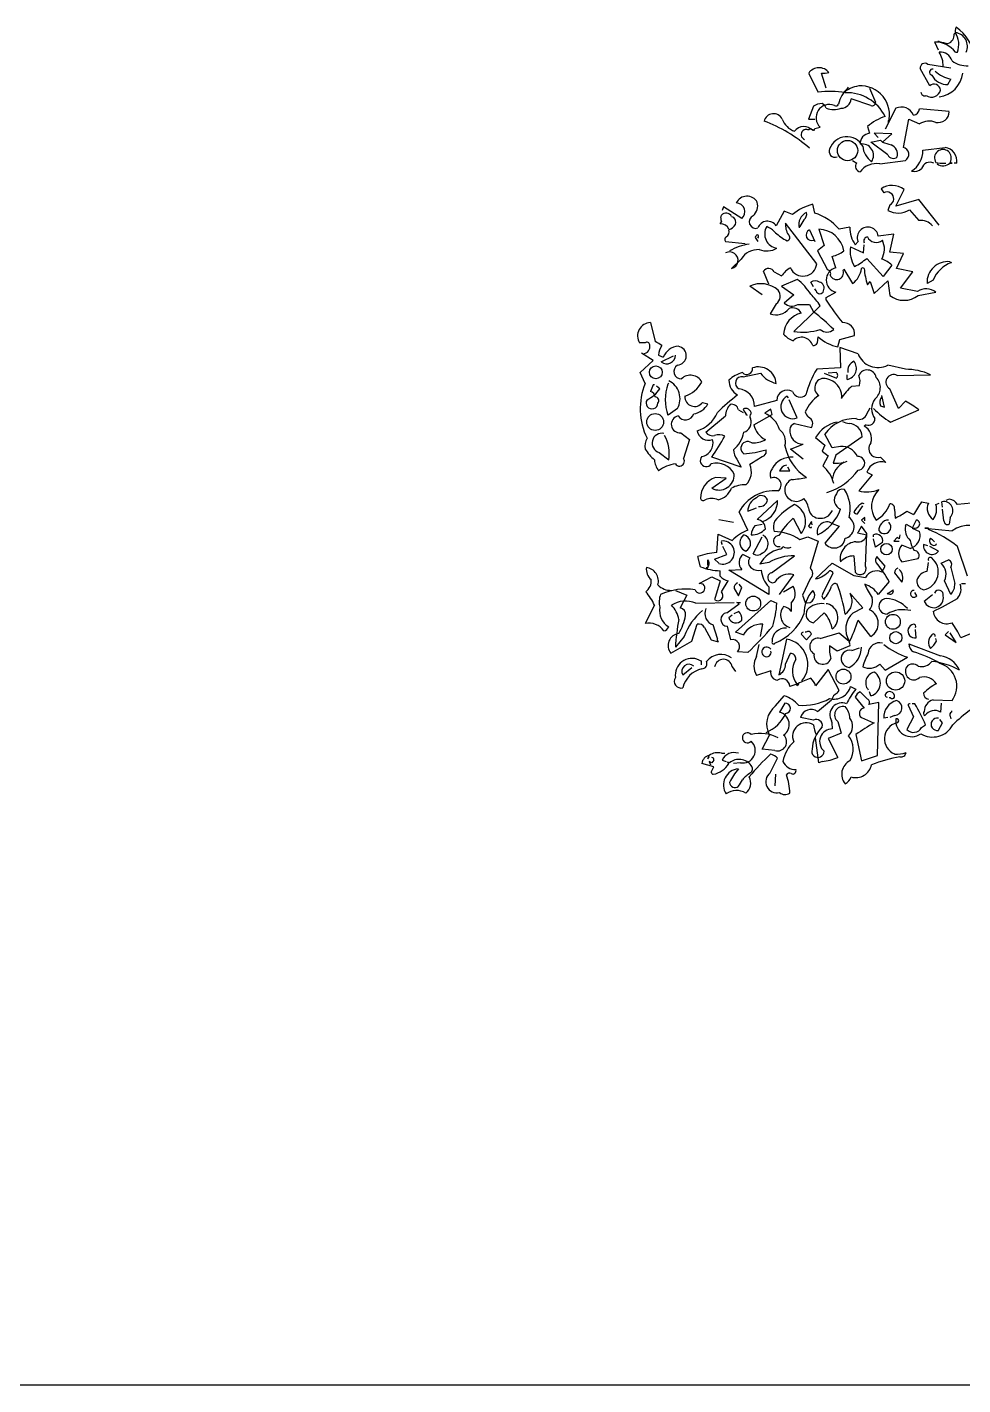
# Model space of a CAD drawing. Header units: millimetres. Extents: x 87938 to 265635, y 330093 to 434310.
# Drawn here: x 154662 to 161277, y 414087 to 423687 of the extents above; entities that cross this region are included whole.
import ezdxf

# ---------------------------------------------------------------- set-up
doc = ezdxf.new("R2010")
doc.units = ezdxf.units.MM
doc.layers.add('www.cad-blocks.net', color=7, linetype='Continuous')

# ---------------------------------------------------------------- blocks, each defined once
blk = doc.blocks.new('A$C64802182')
for p, q in [((2246, 9552.2), (2236.5, 9552.2)), ((2102.6, 9490), (2097.8, 9494.8)), ((2126.5, 9437.5), (2102.6, 9490)), ((2131.3, 9499.6), (2121.7, 9499.6)), ((2246, 9423.1), (2260.4, 9423.1)), ((2050, 9337.1), (2212.6, 9313.1)), ((1208.6, 9274.9), (1275.5, 9141)), ((1332.9, 9169.7), (1299.4, 9274.9)), ((2064.4, 9184.1), (1997.4, 9308.4)), ((2193.4, 9193.6), (2212.6, 9231.9)), ((1466.7, 9150.6), (1452.4, 9131.5)), ((1466.7, 9150.6), (1466.7, 9136.3)), ((1466.7, 9136.3), (1466.7, 9150.6)), ((1485.9, 9169.7), (1490.6, 9174.5)), ((1638.9, 9169.7), (1681.9, 9069.3)), ((1242, 9040.6), (1208.6, 8949.8)), ((1648.4, 9045.4), (1509.8, 9093.2)), ((1825.3, 9026.3), (1748.8, 8878.1)), ((1208.6, 8949.8), (1251.6, 8949.8)), ((1772.7, 8925.9), (1772.7, 8940.2)), ((1877.9, 8749), (1916.1, 8949.8)), ((1916.1, 8949.8), (1992.6, 8916.3)), ((2203, 9002.4), (1992.6, 9021.5)), ((1218.1, 8882.9), (1208.6, 8873.3)), ((1208.6, 8873.3), (1218.1, 8882.9)), ((1237.3, 8868.5), (1242, 8873.3)), ((1246.8, 8868.5), (1251.6, 8882.9)), ((1251.6, 8882.9), (1289.8, 8892.4)), ((1624.5, 8897.2), (1638.9, 8849.4)), ((1796.6, 8844.6), (1672.3, 8849.4)), ((1672.3, 8849.4), (1701, 8820.7)), ((1729.7, 8787.3), (1796.6, 8844.6)), ((1648.4, 8787.3), (1715.3, 8801.6)), ((1767.9, 8696.4), (1648.4, 8787.3)), ((1715.3, 8801.6), (1729.7, 8787.3)), ((2016.5, 8729.9), (2174.3, 8749)), ((1519.3, 8658.2), (1548, 8639)), ((1710.6, 8634.3), (1892.2, 8658.2)), ((2222.1, 8639), (2207.8, 8643.8)), ((2169.5, 8639), (2179.1, 8639)), ((2207.8, 8639), (2222.1, 8639)), ((2255.6, 8639), (2236.5, 8639)), ((1720.1, 8457.4), (1739.3, 8428.7)), ((1825.3, 8333.1), (1882.7, 8452.6)), ((1987.9, 8380.9), (1825.3, 8333.1)), ((2131.3, 8199.2), (1987.9, 8380.9)), ((587.1, 8251.8), (591.8, 8270.9)), ((606.2, 8328.3), (596.6, 8304.4)), ((735.3, 8247), (606.2, 8328.3)), ((663.6, 8261.4), (677.9, 8256.6)), ((1036.5, 8299.6), (979.1, 8194.4)), ((1093.8, 8275.7), (1036.5, 8299.6)), ((1251.6, 8285.3), (1237.3, 8347.4)), ((1782.3, 8342.6), (1767.9, 8304.4)), ((1920.9, 8309.2), (1987.9, 8232.7)), ((582.3, 8208.8), (591.8, 8223.1)), ((1265.9, 7926.7), (1046, 8213.5)), ((1146.4, 8189.6), (1141.6, 8180.1)), ((1175.1, 8237.5), (1146.4, 8189.6)), ((1213.4, 8165.7), (1251.6, 8084.5)), ((1280.3, 8170.5), (1318.5, 8055.8)), ((1500.2, 8184.9), (1423.7, 8170.5)), ((620.5, 8084.5), (759.2, 8070.1)), ((830.9, 8113.1), (850, 8084.5)), ((1557.6, 8084.5), (1538.5, 8060.6)), ((1811, 8137.1), (1701, 8122.7)), ((1782.3, 8008), (1811, 8137.1)), ((1318.5, 8055.8), (1270.7, 8017.5)), ((1270.7, 8017.5), (1342.4, 7883.7)), ((1399.8, 7898), (1375.9, 7979.3)), ((1505, 8046.2), (1595.8, 8003.2)), ((1595.8, 8003.2), (1600.6, 8060.6)), ((1877.9, 7998.4), (1782.3, 8008)), ((1830.1, 7893.2), (1877.9, 7998.4)), ((730.5, 7960.2), (663.6, 7893.2)), ((926.5, 7783.3), (888.3, 7874.1)), ((1452.4, 7878.9), (1457.2, 7888.4)), ((1457.2, 7888.4), (1519.3, 7788)), ((1734.5, 7835.9), (1619.7, 7964.9)), ((1796.6, 7917.1), (1734.5, 7835.9)), ((1944.8, 7869.3), (1830.1, 7893.2)), ((2207.8, 7941), (2212.6, 7936.3)), ((2212.6, 7936.3), (2217.3, 7936.3)), ((964.7, 7869.3), (1017.3, 7840.6)), ((1127.3, 7816.7), (1017.3, 7768.9)), ((1242, 7764.1), (1222.9, 7797.6)), ((1624.5, 7778.5), (1643.6, 7802.4)), ((1643.6, 7802.4), (1672.3, 7716.3)), ((1672.3, 7716.3), (1767.9, 7807.2)), ((1767.9, 7807.2), (1782.3, 7702)), ((1858.8, 7754.6), (1944.8, 7869.3)), ((2088.3, 7812), (2045.2, 7788)), ((878.7, 7706.8), (792.6, 7768.9)), ((1017.3, 7768.9), (1103.4, 7706.8)), ((1103.4, 7706.8), (1036.5, 7649.4)), ((1261.2, 7735.5), (1251.6, 7749.8)), ((1332.9, 7687.6), (1399.8, 7725.9)), ((1332.9, 7668.5), (1332.9, 7687.6)), ((1978.3, 7730.7), (1858.8, 7754.6)), ((1983.1, 7702), (2107.4, 7725.9)), ((979.1, 7644.6), (936.1, 7572.9)), ((1132.1, 7639.8), (1213.4, 7639.8)), ((1213.4, 7639.8), (1242, 7587.3)), ((89.8, 7510.8), (123.3, 7376.9)), ((1270.7, 7367.3), (1275.5, 7410.4)), ((1428.5, 7391.2), (1533.7, 7419.9)), ((51.6, 7367.3), (13.4, 7367.3)), ((1414.2, 7338.6), (1428.5, 7391.2)), ((1557.6, 7290.8), (1428.5, 7333.9)), ((1428.5, 7333.9), (1433.3, 7190.4)), ((18.1, 7157), (109, 7243)), ((109, 7243), (27.7, 7295.6)), ((147.2, 7281.3), (180.7, 7266.9)), ((166.3, 7233.5), (252.4, 7276.5)), ((1892.2, 7180.9), (1767.9, 7209.6)), ((51.6, 7080.5), (18.1, 7157)), ((744.8, 7128.3), (869.1, 7152.2)), ((1433.3, 7190.4), (1265.9, 7180.9)), ((1318.5, 7152.2), (1404.6, 7118.7)), ((1404.6, 7157), (1347.2, 7152.2)), ((1481.1, 7109.2), (1481.1, 7142.6)), ((1834.9, 7137.8), (2069.1, 7142.6)), ((109, 7070.9), (89.8, 7023.1)), ((118.5, 7070.9), (109, 7070.9)), ((156.8, 7042.2), (132.9, 7061.4)), ((214.2, 7075.7), (218.9, 7085.3)), ((1514.5, 7061.4), (1567.1, 7066.1)), ((1844.4, 6903.6), (1782.3, 7042.2)), ((458, 6946.6), (496.2, 6937.1)), ((983.9, 6961), (826.1, 6917.9)), ((1065.1, 6980.1), (1055.6, 6989.6)), ((1127.3, 6836.7), (1069.9, 6965.7)), ((1442.8, 6989.6), (1438.1, 6975.3)), ((1715.3, 6922.7), (1744, 6913.1)), ((1744, 6913.1), (1724.9, 6994.4)), ((1892.2, 6956.2), (1844.4, 6903.6)), ((281.1, 6903.6), (214.2, 6855.8)), ((481.9, 6736.3), (620.5, 6851)), ((711.4, 6894), (744.8, 6874.9)), ((764, 6870.1), (764, 6860.6)), ((764, 6860.6), (773.5, 6855.8)), ((821.3, 6788.8), (950.4, 6860.6)), ((940.8, 6898.8), (897.8, 6870.1)), ((950.4, 6860.6), (940.8, 6898.8)), ((1619.7, 6865.3), (1643.6, 6908.4)), ((1787.1, 6808), (1987.9, 6894)), ((305, 6731.5), (367.1, 6683.7)), ((1108.2, 6798.4), (1227.7, 6769.7)), ((1375.9, 6626.3), (1323.3, 6721.9)), ((1614.9, 6788.8), (1600.6, 6779.3)), ((367.1, 6683.7), (324.1, 6549.8)), ((1079.5, 6616.7), (1170.3, 6650.2)), ((1256.4, 6698), (1323.3, 6645.4)), ((1323.3, 6645.4), (1304.2, 6602.4)), ((1433.3, 6635.9), (1375.9, 6626.3)), ((1586.3, 6702.8), (1399.8, 6573.7)), ((152, 6592.8), (218.9, 6540.2)), ((730.5, 6487.6), (524.9, 6559.4)), ((701.8, 6545), (730.5, 6487.6)), ((1170.3, 6545), (1079.5, 6616.7)), ((1304.2, 6602.4), (1347.2, 6568.9)), ((1347.2, 6568.9), (1309, 6497.2)), ((1399.8, 6573.7), (1380.7, 6516.3)), ((1457.2, 6521.1), (1481.1, 6530.7)), ((1715.3, 6559.4), (1753.6, 6521.1)), ((1003, 6463.7), (1074.7, 6463.7)), ((1074.7, 6463.7), (1060.4, 6487.6)), ((1452.4, 6525.9), (1457.2, 6521.1)), ((1658, 6435.1), (1562.4, 6320.3)), ((1619.7, 6454.2), (1658, 6435.1)), ((524.9, 6339.4), (625.3, 6411.2)), ((625.3, 6411.2), (548.8, 6415.9)), ((988.7, 6253.4), (845.2, 6119.5)), ((2007, 6243.8), (2054.8, 6234.3)), ((2155.2, 6205.6), (2150.4, 6243.8)), ((2203, 6262.9), (2179.1, 6253.4)), ((778.3, 6043), (716.1, 6172.1)), ((778.3, 6176.9), (840.4, 6200.8)), ((1552.8, 6157.8), (1591, 6215.1)), ((1600.6, 6229.5), (1586.3, 6234.3)), ((1815.7, 6191.2), (1820.5, 6129.1)), ((1901.8, 6176.9), (1949.6, 6153)), ((2107.4, 6224.7), (2131.3, 6234.3)), ((2164.7, 6110), (2155.2, 6191.2)), ((2408.6, 6239), (2260.4, 6224.7)), ((572.7, 6119.5), (677.9, 6100.4)), ((830.9, 6076.5), (878.7, 6086.1)), ((1098.6, 6129.1), (1156, 6019.1)), ((1227.7, 6105.2), (1208.6, 6071.7)), ((1232.5, 6081.3), (1227.7, 6105.2)), ((1227.7, 6062.2), (1227.7, 6066.9)), ((1423.7, 6071.7), (1323.3, 5952.2)), ((1375.9, 6090.8), (1423.7, 6071.7)), ((1581.5, 6071.7), (1557.6, 6028.7)), ((1605.4, 6133.9), (1581.5, 6114.7)), ((1581.5, 6114.7), (1605.4, 6090.8)), ((1619.7, 6019.1), (1581.5, 6071.7)), ((1605.4, 6110), (1605.4, 6133.9)), ((1777.5, 6095.6), (1777.5, 6100.4)), ((1892.2, 6071.7), (1897, 6086.1)), ((1897, 6086.1), (1940, 6062.2)), ((1968.7, 6114.7), (1940, 6057.4)), ((1940, 6057.4), (1992.6, 6033.5)), ((2054.8, 6057.4), (2030.9, 6057.4)), ((2030.9, 6057.4), (2222.1, 6038.2)), ((2054.8, 6047.8), (2054.8, 6057.4)), ((2207.8, 6133.9), (2203, 6086.1)), ((558.4, 5885.3), (567.9, 6014.3)), ((567.9, 6014.3), (668.3, 5971.3)), ((730.5, 5985.7), (749.6, 6009.6)), ((816.5, 5875.7), (878.7, 5995.2)), ((1146.4, 5976.1), (1203.8, 5995.2)), ((1203.8, 5995.2), (1275.5, 5966.5)), ((1275.5, 5966.5), (1218.1, 5775.3)), ((1557.6, 6028.7), (1552.8, 6023.9)), ((1552.8, 6023.9), (1619.7, 6009.6)), ((1610.2, 5789.6), (1619.7, 6019.1)), ((1667.5, 5995.2), (1667.5, 6009.6)), ((1681.9, 5923.5), (1667.5, 5980.9)), ((1729.7, 5957), (1681.9, 5923.5)), ((1834.9, 5990.4), (1811, 5966.5)), ((1811, 5966.5), (1849.2, 5966.5)), ((1849.2, 5980.9), (1834.9, 5990.4)), ((1854, 6009.6), (1849.2, 5980.9)), ((443.6, 5784.9), (424.5, 5856.6)), ((544, 5837.5), (630.1, 5870.9)), ((630.1, 5870.9), (601.4, 5928.3)), ((744.8, 5870.9), (792.6, 5847)), ((945.6, 5741.8), (1108.2, 5861.4)), ((1528.9, 5861.4), (1538.5, 5746.6)), ((1748.8, 5789.6), (1691.4, 5856.6)), ((1925.7, 5913.9), (1868.3, 5937.8)), ((2050, 5933.1), (2021.3, 5942.6)), ((2126.5, 5894.8), (2064.4, 5928.3)), ((2112.2, 5942.6), (2107.4, 5947.4)), ((2332.1, 5717.9), (2260.4, 5928.3)), ((491.4, 5770.5), (486.7, 5780.1)), ((501, 5794.4), (491.4, 5770.5)), ((496.2, 5799.2), (496.2, 5832.7)), ((572.7, 5808.8), (544, 5837.5)), ((644.4, 5761), (735.3, 5765.7)), ((926.5, 5588.8), (644.4, 5761)), ((926.5, 5813.5), (864.4, 5804)), ((1256.4, 5698.8), (1375.9, 5808.8)), ((1375.9, 5808.8), (1528.9, 5722.7)), ((1724.9, 5746.6), (1748.8, 5789.6)), ((1868.3, 5818.3), (1983.1, 5842.2)), ((2045.2, 5751.4), (2054.8, 5813.5)), ((2145.6, 5808.8), (2198.2, 5832.7)), ((2212.6, 5780.1), (2241.2, 5665.3)), ((434.1, 5665.3), (524.9, 5713.1)), ((462.8, 5660.6), (434.1, 5665.3)), ((524.9, 5713.1), (582.3, 5684.5)), ((582.3, 5684.5), (544, 5550.6)), ((582.3, 5717.9), (582.3, 5756.2)), ((591.8, 5608), (639.6, 5684.5)), ((1003, 5588.8), (1103.4, 5727.5)), ((1218.1, 5698.8), (1165.5, 5584.1)), ((1309, 5593.6), (1380.7, 5741.8)), ((1528.9, 5722.7), (1610.2, 5708.4)), ((1777.5, 5679.7), (1701, 5588.8)), ((1815.7, 5741.8), (1868.3, 5674.9)), ((2212.6, 5588.8), (2169.5, 5684.5)), ((2289.1, 5665.3), (2317.7, 5665.3)), ((266.7, 5617.5), (348, 5584.1)), ((348, 5584.1), (300.2, 5493.2)), ((682.7, 5631.9), (711.4, 5579.3)), ((711.4, 5579.3), (735.3, 5636.7)), ((735.3, 5636.7), (716.1, 5660.6)), ((926.5, 5641.4), (926.5, 5588.8)), ((1031.7, 5608), (1098.6, 5646.2)), ((1165.5, 5584.1), (1184.7, 5531.5)), ((1591, 5493.2), (1500.2, 5598.4)), ((1505, 5588.8), (1514.5, 5584.1)), ((1514.5, 5584.1), (1514.5, 5579.3)), ((1763.2, 5593.6), (1806.2, 5622.3)), ((1767.9, 5598.4), (1763.2, 5593.6)), ((1973.5, 5579.3), (1959.2, 5603.2)), ((2026.1, 5541), (2083.5, 5588.8)), ((118.5, 5512.4), (51.6, 5383.3)), ((410.2, 5526.7), (682.7, 5531.5)), ((630.1, 5459.8), (716.1, 5521.9)), ((692.2, 5321.1), (940.8, 5545.8)), ((716.1, 5521.9), (701.8, 5531.5)), ((701.8, 5531.5), (725.7, 5531.5)), ((940.8, 5545.8), (983.9, 5526.7)), ((1084.3, 5526.7), (1084.3, 5469.3)), ((1342.4, 5521.9), (1332.9, 5521.9)), ((1524.1, 5459.8), (1591, 5493.2)), ((381.5, 5259), (419.7, 5378.5)), ((644.4, 5426.3), (668.3, 5445.4)), ((682.7, 5455), (711.4, 5469.3)), ((869.1, 5292.4), (883.5, 5378.5)), ((1242, 5388), (1318.5, 5459.8)), ((1648.4, 5292.4), (1557.6, 5407.2)), ((328.9, 5292.4), (266.7, 5215.9)), ((472.3, 5354.6), (520.1, 5268.5)), ((563.2, 5278.1), (534.5, 5373.7)), ((658.8, 5268.5), (634.9, 5364.1)), ((744.8, 5302), (692.2, 5321.1)), ((1156, 5306.8), (1194.2, 5268.5)), ((1189.5, 5321.1), (1184.7, 5321.1)), ((1194.2, 5268.5), (1227.7, 5306.8)), ((1289.8, 5278.1), (1423.7, 5316.3)), ((1423.7, 5316.3), (1495.4, 5259)), ((1968.7, 5282.9), (1964, 5340.2)), ((2198.2, 5325.9), (2174.3, 5302)), ((2174.3, 5302), (2250.8, 5249.4)), ((2250.8, 5249.4), (2207.8, 5316.3)), ((2379.9, 5321.1), (2284.3, 5282.9)), ((233.3, 5172.9), (381.5, 5259)), ((520.1, 5268.5), (567.9, 5254.2)), ((840.4, 5149), (859.6, 5235.1)), ((1050.8, 5273.3), (998.2, 5019.9)), ((1409.4, 5187.3), (1356.8, 5225.5)), ((1500.2, 5225.5), (1409.4, 5187.3)), ((1514.5, 5192), (1567.1, 5211.2)), ((1916.1, 5239.8), (2140.8, 5153.8)), ((2112.2, 5259), (2107.4, 5278.1)), ((434.1, 5125.1), (448.4, 5120.3)), ((448.4, 5120.3), (448.4, 5091.6)), ((778.3, 5177.7), (706.6, 5182.5)), ((1046, 5096.4), (1079.5, 5172.9)), ((1710.6, 5096.4), (1748.8, 5053.4)), ((1748.8, 5053.4), (1906.6, 5144.2)), ((319.3, 5019.9), (381.5, 5072.5)), ((668.3, 5077.3), (692.2, 5043.8)), ((940.8, 5048.6), (840.4, 5015.1)), ((1347.2, 5058.2), (1256.4, 4943.4)), ((1423.7, 4910), (1347.2, 5058.2)), ((1132.1, 4957.8), (1074.7, 4938.6)), ((1127.3, 4943.4), (1122.5, 4953)), ((1136.9, 4957.8), (1127.3, 4943.4)), ((1409.4, 4890.8), (1423.7, 4910)), ((1505, 4938.6), (1543.2, 4919.5)), ((1624.5, 4847.8), (1571.9, 4900.4)), ((1648.4, 4871.7), (1638.9, 4900.4)), ((974.3, 4800), (1036.5, 4871.7)), ((1041.2, 4819.1), (1003, 4757)), ((1270.7, 4761.8), (1371.1, 4843)), ((1538.5, 4862.2), (1600.6, 4785.7)), ((1705.8, 4823.9), (1634.1, 4809.6)), ((1696.2, 4451), (1705.8, 4823.9)), ((1787.1, 4857.4), (1777.5, 4857.4)), ((1911.4, 4804.8), (1949.6, 4723.5)), ((1959.2, 4814.3), (1940, 4814.3)), ((2088.3, 4843), (2222.1, 4838.2)), ((2145.6, 4819.1), (2140.8, 4757)), ((1242, 4699.6), (1151.2, 4718.7)), ((1581.5, 4718.7), (1667.5, 4680.5)), ((1767.9, 4718.7), (1739.3, 4713.9)), ((1815.7, 4733.1), (1782.3, 4718.7)), ((1949.6, 4723.5), (1901.8, 4632.7)), ((2155.2, 4680.5), (2136.1, 4704.4)), ((2207.8, 4728.3), (2212.6, 4709.2)), ((2217.3, 4766.5), (2217.3, 4757)), ((1438.1, 4608.8), (1347.2, 4570.5)), ((1414.2, 4690), (1438.1, 4608.8)), ((1667.5, 4680.5), (1672.3, 4680.5)), ((2007, 4647), (2035.7, 4666.1)), ((2126.5, 4627.9), (2155.2, 4680.5)), ((878.7, 4494), (931.3, 4594.4)), ((1280.3, 4398.4), (1256.4, 4575.3)), ((1347.2, 4570.5), (1414.2, 4436.7)), ((1543.2, 4599.2), (1581.5, 4412.7)), ((501, 4446.2), (496.2, 4427.1)), ((496.2, 4427.1), (505.8, 4441.4)), ((505.8, 4441.4), (501, 4446.2)), ((539.3, 4417.5), (524.9, 4398.4)), ((591.8, 4465.3), (615.7, 4465.3)), ((596.6, 4417.5), (625.3, 4408)), ((969.5, 4484.5), (878.7, 4494)), ((936.1, 4326.7), (988.7, 4431.9)), ((1581.5, 4412.7), (1696.2, 4451)), ((539.3, 4369.7), (453.2, 4393.6)), ((524.9, 4398.4), (505.8, 4408)), ((505.8, 4408), (515.3, 4384.1)), ((520.1, 4331.5), (539.3, 4369.7)), ((649.2, 4398.4), (634.9, 4403.2)), ((634.9, 4403.2), (644.4, 4393.6)), ((725.7, 4398.4), (677.9, 4393.6)), ((1304.2, 4408), (1280.3, 4398.4)), ((974.3, 4317.1), (969.5, 4235.9))]:
    blk.add_line(p, q)
for centre, radius in [((1483.5, 8727.5), 71.7), ((128.1, 7159.4), 45.4), ((123.3, 6808), 59.8), ((1758.4, 5909.2), 40.6), ((816.5, 5524.3), 52.6), ((1803.8, 5395.2), 52.6), ((1825.3, 5282.9), 43), ((1454.8, 5008), 52.6), ((1822.9, 4976.9), 64.5)]:
    blk.add_circle(centre, radius)
for centre, radius, start, end in [((2177.7, 9542.7), 59.5, 285.33171, 9.19784), ((2320.1, 9568.9), 76, 155.85451, 192.72431), ((2114.5, 9478.1), 155.8, 339.34266, 32.46962), ((2232.3, 9463.7), 99, 335.75648, 82.01668), ((2068.9, 9338.6), 318.5, 7.4912, 55.16619), ((2101.8, 9314.1), 180.8, 37.08777, 91.27025), ((2225.5, 9765.9), 282.5, 250.52352, 263.48725), ((2138.9, 9336.7), 86.7, 16.2201, 95.01921), ((1973.7, 9323.8), 186.3, 359.66683, 32.22396), ((1282.1, 9223.4), 89.7, 38.82102, 144.99728), ((2029.4, 9312.3), 32.2, 50.22627, 186.99465), ((2326.5, 9505.5), 178.3, 234.16023, 273.31936), ((1316.1, 9382.5), 108.9, 261.15965, 289.22921), ((2085.1, 9281.7), 22.1, 81.87025, 253.07213), ((2189.6, 9318.9), 125.3, 207.73895, 271.74817), ((2275.2, 9486), 261.7, 228.74151, 256.15287), ((2107.4, 9298.8), 192.7, 277.12644, 352.87356), ((1355.3, 8504.4), 641.6, 79.99516, 97.14065), ((1633.4, 9006.8), 219.8, 132.15809, 167.32903), ((1586.3, 8992.8), 192.7, 97.12507, 133.99487), ((1478.3, 8834.3), 302.2, 26.45401, 92.19143), ((1575.8, 8980.3), 204.3, 344.56489, 93.78242), ((2028.5, 9140.6), 26.3, 178.9595, 297.02973), ((2077.8, 9169.8), 64.6, 234.64489, 347.06403), ((2095.7, 9151.4), 45.3, 5.00418, 133.88373), ((1301.8, 8957), 102.8, 88.66783, 125.53763), ((1353.4, 8960.1), 92.9, 66.65869, 226.79154), ((1283.2, 9012.7), 51.5, 15.25651, 65.94608), ((1385.5, 9166.1), 149.4, 249.39138, 290.60862), ((1399.8, 9064.5), 21.4, 243.43629, 333.43361), ((1436.3, 9100.1), 73.8, 271.39266, 354.65747), ((1655.9, 9070.4), 26.1, 253.4135, 357.66185), ((1864.8, 8943.6), 91.7, 22.3673, 115.55768), ((960.2, 8919.1), 69.1, 26.35991, 166.32048), ((553.2, 8002.3), 993.1, 48.33613, 69.9882), ((1157.2, 8998.8), 143.7, 199.94331, 250.05669), ((1871, 8613.6), 375.7, 108.97194, 130.99134), ((1942.4, 9028.7), 50.7, 278.13063, 351.86937), ((2059, 8812.7), 123, 66.86731, 122.65997), ((2121.6, 9006.1), 81.5, 259.9562, 357.36341), ((1174.6, 8814.5), 82.7, 40.78123, 143.46096), ((1190.4, 8840.4), 35.6, 67.85688, 252.83547), ((1222, 8841.1), 37, 47.82268, 119.49693), ((1645.8, 8775.8), 73.9, 95.36267, 182.26548), ((1395.3, 8721.9), 42.3, 155.55098, 289.46991), ((1478.2, 8696.9), 128.6, 28.65773, 160.67599), ((1585.9, 8693.3), 80.8, 326.37733, 99.97969), ((1742.5, 8771.6), 152, 184.92623, 234.02554), ((1980.7, 9492.4), 748.5, 250.40776, 255.38678), ((1760.8, 8698.8), 76, 347.27712, 65.85298), ((1866.9, 8700.7), 49.5, 300.77407, 77.17118), ((2160.3, 8653.6), 96.4, 351.30054, 81.63793), ((1807.1, 8715.9), 43.7, 206.42342, 309.38706), ((1845.7, 8727.2), 170.9, 301.6232, 0.89721), ((2066.7, 8582.3), 62.6, 65.14864, 162.77634), ((2157.6, 8675.4), 59.3, 327.82748, 212.17252), ((2150.4, 8796.8), 158.9, 254.29196, 276.91063), ((1579.9, 8615.6), 39.6, 143.71814, 258.35688), ((1690.1, 8487.6), 148.1, 82.03667, 142.92219), ((1954.4, 8654), 74.8, 255.18659, 314.67625), ((2159.5, 8690.3), 70.4, 232.77697, 313.2486), ((1798.1, 8342.4), 138.9, 52.48611, 124.14452), ((772.3, 8321.7), 83.2, 28.79997, 154.89525), ((695.1, 8294.7), 62.3, 310.1038, 88.25421), ((751.2, 8337.8), 97, 312.33768, 14.26383), ((1762.2, 8386.4), 48.1, 294.6288, 118.5013), ((624.4, 8241.2), 44.1, 27.20178, 137.60894), ((641.2, 8218.3), 53, 344.29205, 46.21819), ((834.5, 8223.6), 46.2, 112.83341, 289.6676), ((1331.7, 7979.2), 380.1, 104.38714, 128.74296), ((1232.1, 8204.4), 93.6, 113.83927, 195.0408), ((1138.7, 8280.5), 56.4, 310.27206, 9.76172), ((1138.6, 7929.3), 373.5, 40.23361, 72.38625), ((1840.5, 8432.1), 146.9, 240.40018, 303.17964), ((587.2, 8147.1), 61.8, 22.23431, 94.55068), ((661.2, 8249.4), 74.1, 178.15298, 200.77166), ((605, 8153.8), 41.2, 299.54001, 16.85717), ((591.8, 8280.5), 126.2, 294.62503, 322.69459), ((918.1, 8155.5), 72.4, 32.50185, 160.17854), ((999, 8137.1), 101.5, 148.80599, 261.42368), ((857.2, 8043.8), 155.9, 41.27007, 69.33963), ((1167.3, 8199.2), 122.2, 173.25878, 213.22226), ((1230.1, 8129.9), 39.6, 115.01689, 295.01689), ((1277.5, 7988.5), 182, 9.17729, 89.11196), ((1705.8, 8180.1), 205.6, 178.66783, 215.53763), ((1627, 8112.1), 74.7, 8.19772, 201.66511), ((2001.6, 8128.3), 105.3, 38.91812, 97.47906), ((639.6, 8098.8), 23.9, 126.87124, 216.86855), ((845.9, 7672.2), 397.4, 98.39196, 119.65925), ((866.7, 8101.2), 37.8, 124.6952, 161.565), ((841.6, 8119.1), 13.6, 307.87559, 74.74428), ((1294, 8513.3), 486.5, 228.91424, 240.65058), ((1051.1, 8112.8), 24, 280.67001, 54.27237), ((1629.8, 8086.9), 31.5, 99.60553, 202.28526), ((1685.6, 8143.3), 66.1, 202.56764, 311.82383), ((1601.6, 8031.6), 142.5, 329.91502, 25.99416), ((649.9, 7951.3), 59.6, 283.26353, 119.47772), ((854.9, 7878.1), 149, 88.2106, 146.60455), ((911.7, 8162.7), 145.3, 248.99234, 299.80507), ((1337.3, 8166.8), 191.4, 281.63163, 308.77062), ((1692.6, 8012.7), 190.6, 169.8881, 213.49064), ((925.1, 7848.5), 44.8, 27.62451, 145.22282), ((1154.6, 7754.3), 162.1, 117.58562, 147.83316), ((1168.9, 7936.9), 97.5, 203.49954, 353.99278), ((1421.5, 7812), 88.7, 104.14383, 255.85617), ((1337.7, 7857.4), 26.7, 333.43495, 79.69515), ((1406.5, 7863.5), 48.4, 201.96069, 18.48903), ((1429.8, 7911.9), 152.9, 305.86967, 352.97187), ((1316.1, 8327.2), 472.6, 297.40866, 309.97148), ((1591, 7886.1), 12, 36.8699, 143.1301), ((2115.5, 7940.6), 517, 185.26028, 198.2763), ((1660.4, 7771.3), 199.6, 46.94305, 71.12943), ((2193.1, 7793.8), 148, 84.32001, 182.20858), ((2295.8, 7725.6), 224.8, 110.43334, 157.40482), ((870.8, 7598.7), 187.3, 49.0929, 114.6469), ((915.7, 7528.3), 357.7, 30.81199, 53.73538), ((1254, 7752.2), 55, 55.62039, 124.37961), ((1273.5, 7754.6), 44.6, 334.58131, 74.96897), ((942.7, 7699), 65.4, 303.80751, 39.13096), ((896.9, 7374.8), 468.7, 33.02371, 45.92121), ((1287.5, 7742.6), 27.3, 195.25526, 344.74474), ((1882.7, 7835.9), 167.3, 233.13063, 306.86937), ((2039.7, 7642.6), 107.4, 50.89626, 124.86154), ((977.5, 7681.4), 116.2, 249.12481, 322.76598), ((1090.3, 7704.7), 77.2, 225.79906, 302.77975), ((1093.8, 7545.2), 70.1, 27.56384, 109.93515), ((-2528.2, 11362.2), 5339, 312.85894, 315.65295), ((374.1, 6440.9), 1437.9, 45.30143, 52.8698), ((2949.2, 8723.4), 1930.1, 213.13068, 218.92407), ((92.8, 7417.1), 93.7, 91.82033, 212.03469), ((1190.4, 7422.6), 158.9, 102.51386, 177.51237), ((1452.1, 7428.8), 82, 353.75373, 93.14995), ((1156.8, 7533.9), 162.9, 219.84229, 249.08235), ((1158.3, 7325), 82.3, 16.36694, 136.49219), ((1167.8, 7830.7), 387.5, 260.43627, 288.36114), ((1487.2, 7649.7), 319.5, 228.51201, 256.78824), ((1337.7, 7513.1), 69.3, 226.39778, 313.60222), ((35.9, 7341.3), 50.5, 271.52556, 13.33726), ((65.3, 7353.1), 19.8, 359.6354, 133.96742), ((32.5, 7171.3), 224.8, 51.91144, 66.16104), ((267.9, 7275.9), 120.8, 143.24429, 177.44806), ((295.1, 7220.2), 123.5, 94.26849, 157.78626), ((275.8, 7276.8), 67.4, 274.47515, 81.43404), ((1238.1, 7385.7), 37.5, 268.78181, 330.70795), ((205.4, 7280.7), 61.3, 230.40744, 0.51925), ((306.8, 7165.2), 51.3, 120.10701, 273.29148), ((1465.6, 7188.3), 80.6, 281.07698, 38.27675), ((1558.2, 7170.7), 73.6, 113.44415, 190.76131), ((1699, 7343.9), 151, 200.58159, 297.16898), ((372.4, 7047.7), 91.2, 27.64702, 133.42833), ((804.4, 6926.7), 239.1, 105.62076, 132.00083), ((763.2, 7103.6), 118.7, 179.61615, 241.5423), ((736.6, 7083.2), 45.8, 79.59252, 243.53758), ((770.5, 7185.2), 41.5, 222.76175, 7.27204), ((854.1, 7072.5), 125.3, 3.64463, 109.73411), ((1024.5, 7270.3), 195.2, 217.23608, 256.54123), ((1787.9, 6854.2), 615.8, 147.95575, 166.37694), ((1318.2, 7049.7), 67.1, 73.17124, 235.54675), ((1309.1, 6983.1), 133.9, 2.79826, 77.67446), ((1390.2, 7137.8), 23.9, 306.8699, 53.1301), ((1622.2, 7110.3), 65.8, 11.5712, 155.26491), ((1476.7, 7096.1), 95.3, 341.64885, 25.9793), ((1610.6, 7051.5), 104.8, 309.42199, 43.42534), ((1809.3, 7089.6), 54.6, 62.09148, 240.28693), ((1893.9, 6760.3), 420.6, 65.37445, 90.22461), ((499.4, 6903.2), 481.6, 158.39745, 205.84474), ((-30.2, 7172), 227.6, 294.97714, 325.22468), ((85.2, 6985.3), 38.1, 359.36726, 83.00459), ((520.7, 6965.7), 325.7, 160.26935, 199.73065), ((157.9, 6972.4), 141.1, 330.80267, 64.38217), ((255.6, 7203.9), 228, 290.0129, 330.04762), ((703.7, 6920.4), 122.4, 358.83489, 84.15805), ((1055.8, 6962), 72, 58.12558, 180.8262), ((1149.9, 7044.2), 59.9, 200.60512, 311.3224), ((1863.6, 6674), 521.4, 132.02752, 144.7054), ((100.6, 6942.4), 41.8, 146.05865, 359.2333), ((122.1, 6958.6), 26.3, 320.52814, 87.39684), ((402.1, 6986.4), 68.5, 177.25293, 324.56009), ((370.5, 7007), 143.9, 280.14629, 330.92907), ((1574.5, 5852.8), 1437.9, 127.1302, 134.69857), ((752.2, 6844.3), 131.8, 138.14389, 177.09584), ((664.4, 6885.8), 47.7, 9.97903, 102.64083), ((1096.1, 6915.4), 84.6, 118.63071, 291.59896), ((1419.7, 6781), 254.9, 123.16094, 157.22791), ((1765.5, 6901.2), 112.4, 141.91226, 218.08774), ((1768.6, 6946.3), 58.3, 138.59436, 203.91332), ((1498.6, 6246), 812, 52.94918, 61.00308), ((298.2, 6791.7), 60.6, 101.70999, 276.47057), ((337.6, 6882.8), 60.8, 211.57736, 343.28546), ((357.5, 6959.2), 222.3, 286.2599, 337.71452), ((764, 6865.7), 38.2, 359.48847, 119.99866), ((967.2, 7016), 251.3, 207.78527, 219.59486), ((730.5, 6805.6), 71.9, 285.42256, 21.44734), ((815, 6846.4), 22.8, 124.14381, 219.59599), ((823.4, 6696.3), 189.1, 18.20632, 66.81457), ((1248.5, 6893), 65.2, 191.78122, 232.22955), ((1190.2, 6798.1), 47, 322.80724, 67.05559), ((1531.3, 6580.9), 251.3, 87.27476, 145.85534), ((1567.1, 6881.4), 55, 244.2311, 343.02766), ((1632.1, 6830.5), 45, 247.60086, 1.78945), ((2075.7, 7291.2), 562.9, 223.52591, 239.15447), ((170.4, 6659.3), 69, 77.37531, 254.5522), ((501.7, 6762.5), 83.6, 191.47992, 289.5683), ((529.7, 6767.8), 57.3, 213.42639, 284.49858), ((544.4, 6771.8), 208.3, 309.86707, 350.16965), ((970.1, 6819.8), 152, 191.75929, 243.62919), ((936.1, 6669.3), 109, 344.74601, 52.12389), ((1172.3, 6748.1), 97.9, 175.72571, 268.82167), ((1129.4, 6747.4), 55.3, 112.58772, 171.66231), ((1462.3, 6572.9), 241, 102.69569, 148.71769), ((1494.8, 6883.3), 84.9, 236.19887, 270.40264), ((1487.8, 6700.2), 98.5, 1.50516, 85.55724), ((1552.8, 6690.8), 100.5, 341.99631, 61.60651), ((160.8, 6635.9), 110.8, 148.8259, 189.93479), ((-39.3, 6585.7), 262.2, 350.02371, 28.90093), ((435.5, 6659.7), 97.2, 280.51444, 14.24707), ((-1299.7, 7779.6), 2195, 326.22644, 330.76503), ((574, 6621.9), 95.3, 64.0207, 108.35115), ((777.2, 6622.4), 47.8, 51.44616, 234.81405), ((813.4, 6837.5), 177.8, 267.94621, 300.12628), ((1367.4, 6698.3), 331.2, 190.01844, 238.47962), ((1442.6, 6515.9), 120.3, 23.64292, 94.42957), ((1696.5, 6619.3), 62.9, 139.91566, 226.444), ((391.1, 6846.2), 409.7, 214.06112, 228.31073), ((268.9, 6553), 150.9, 184.84847, 216.26362), ((295.4, 6530.7), 34.5, 213.69007, 33.69007), ((484.7, 6535.3), 42.7, 137.49562, 326.18992), ((798.6, 6617.3), 120.8, 182.55194, 216.75571), ((694.6, 7334), 752.8, 274.19081, 286.41889), ((2023.9, 4629.9), 2244.7, 120.25234, 123.26662), ((871.5, 6600), 37.8, 304.69568, 18.43442), ((1088.5, 6402), 157.7, 86.33491, 151.14468), ((1557.5, 6516.4), 47.9, 270.13611, 95.5887), ((1698.6, 6628.7), 71.3, 230.44191, 283.56886), ((301, 6252.6), 261.2, 97.5376, 126.06522), ((558.7, 6378.9), 138.2, 26.18194, 106.20617), ((575.1, 6434.7), 107.7, 242.2161, 2.72629), ((678.4, 6455), 125.4, 313.02399, 24.35614), ((1003.5, 6436.3), 67.6, 141.85247, 201.88732), ((1062.3, 6438.6), 64.4, 100.26828, 157.05133), ((1168.7, 6325.2), 221.9, 12.4102, 50.80481), ((1235.2, 6685.7), 388.7, 285.28037, 326.03028), ((1529.7, 6384.4), 154.8, 117.94891, 173.61969), ((1392.6, 6939.6), 423.4, 268.38327, 278.7694), ((1721.7, 6417.6), 108.3, 72.85133, 160.27877), ((599.7, 6268.4), 156.1, 109.03327, 180.24181), ((537.4, 6391), 136.3, 282.95786, 337.77121), ((753.8, 6183.1), 180.6, 86.78679, 119.9982), ((961.1, 6362.2), 52.9, 307.62844, 112.50873), ((1120.7, 6327.3), 80.7, 113.04671, 312.42374), ((1032.3, 7210.9), 811.3, 274.01416, 281.51617), ((463.2, 6273), 20.3, 195.01949, 313.08972), ((522.5, 6155.4), 112.4, 66.1625, 113.8375), ((967.3, 6035.7), 285.8, 84.75862, 151.48885), ((883.7, 6176.4), 105.4, 114.22006, 179.73221), ((874.4, 6242.4), 45.4, 20.34523, 138.41546), ((861.1, 6266.5), 56.5, 263.61108, 351.5261), ((838, 6248.9), 150.7, 287.56842, 1.70665), ((1048.4, 6162.5), 164.7, 13.43196, 39.69815), ((1459.9, 6256.9), 70.8, 141.2965, 247.94525), ((1447.6, 6286.9), 45.4, 71.56639, 161.56371), ((1255.6, 6193.8), 247.2, 345.97352, 33.40406), ((1617, 6580.7), 266.1, 258.14425, 289.4839), ((1810.7, 6212.1), 157.7, 131.71062, 218.13016), ((2932.4, 5595.8), 1129.7, 144.99891, 150.4498), ((2165, 6181.5), 64, 311.95055, 103.15507), ((2193.4, 6186.5), 77.1, 29.74646, 82.87341), ((1371.6, 5765.2), 529.6, 119.82877, 139.39261), ((1055.4, 6104.1), 131.7, 319.81221, 66.37157), ((1282.4, 6202.6), 73.9, 181.43239, 264.61774), ((1133.4, 6296), 317.7, 295.61915, 340.74051), ((1294.2, 6215.6), 88.5, 257.84088, 337.45108), ((1672.6, 6097), 162.1, 122.16684, 152.41438), ((1555.2, 6188.8), 31.2, 212.47277, 265.59972), ((1580.6, 6300.3), 213.7, 299.74496, 340.6439), ((1782.8, 6196.2), 33.3, 351.42304, 90.94881), ((1630, 6545.9), 458.3, 294.56075, 306.37034), ((2138.9, 6196.5), 92.2, 155.83488, 236.68553), ((2005.4, 6188.9), 108.1, 320.05815, 19.33216), ((910.3, 6002.9), 108.3, 137.14884, 176.45398), ((805.6, 6140.3), 130.8, 268.51207, 317.88511), ((836.3, 6053.8), 66.3, 358.96889, 82.2337), ((1066, 6065.5), 106.2, 155.26376, 197.58358), ((1489.9, 5710.3), 573.1, 133.0598, 149.08512), ((1222.9, 6076.5), 15.1, 198.43629, 288.43361), ((1338.7, 6030.3), 71.1, 58.41521, 196.97327), ((1446.9, 6066.4), 83.1, 283.78766, 54.30422), ((1774.6, 6045.5), 69.2, 91.59936, 186.02879), ((1743.7, 6064.4), 46, 214.61571, 42.70391), ((1999.8, 6051.8), 109.4, 169.50996, 227.35994), ((1958.3, 6094.3), 37, 240.50307, 312.17732), ((1967.1, 6088.2), 26.6, 306.92459, 86.4739), ((2191, 6109.5), 26.3, 178.9595, 297.02973), ((2338, 5884), 192.9, 42.49658, 126.92325), ((601.5, 5885.3), 81.8, 249.41755, 96.76), ((618.1, 5959.4), 27.3, 164.74646, 217.87341), ((882.1, 5763.7), 298, 110.3874, 135.83529), ((785.1, 5954.2), 63, 150.03103, 250.41869), ((736, 5949.6), 61.5, 297.0638, 77.18624), ((850.5, 5946.2), 71.5, 293.22538, 62.53243), ((997.8, 5965.9), 38.9, 89.42965, 284.82039), ((958, 5695.6), 337.9, 56.10164, 88.84723), ((1388.8, 5995.7), 78.6, 213.63395, 352.63409), ((1552.7, 5840.6), 121.5, 94.48225, 190.56539), ((1558.2, 6022.9), 62.9, 256.22095, 347.78982), ((1687.8, 5970.5), 44, 342.17394, 117.35334), ((1900.8, 6006.4), 95.7, 285.07363, 16.42872), ((2131.3, 6012), 209.6, 191.18336, 212.41945), ((1772.6, 5325.8), 775.2, 51.0034, 68.64956), ((2093, 5966.5), 30.6, 141.3407, 308.6593), ((2023.7, 5902), 95.2, 38.88509, 61.50377), ((596, 5383.2), 503.5, 94.28048, 109.90904), ((786.4, 5814.1), 70.4, 126.21231, 223.39883), ((845, 5912), 46.1, 231.88892, 316.90849), ((1056.4, 5694.8), 220.9, 103.98741, 150.38201), ((1096.4, 5537), 324.5, 87.92049, 121.56664), ((1002.7, 5934.1), 24.9, 270.78625, 346.53337), ((1060.1, 5980.1), 61.5, 237.34003, 293.13269), ((1530.1, 5730.8), 130.5, 90.54597, 137.90952), ((1716.7, 5832), 35.3, 135.78625, 211.53337), ((1931, 5878.1), 86.6, 136.34353, 223.65647), ((1953.9, 5863.5), 36.1, 323.97337, 89.15674), ((2079.8, 5931.6), 59.5, 169.35582, 321.75627), ((161.1, 5769.4), 100.5, 173.9016, 228.59941), ((48.1, 5682.8), 98.1, 343.99401, 82.36301), ((594.5, 6164.6), 408.6, 248.33433, 268.28693), ((486.7, 5792), 12, 270.0006, 36.8693), ((476.3, 5810.8), 29.6, 326.52425, 47.72578), ((830.4, 5817.3), 48, 141.73714, 240.88272), ((854.8, 5835.1), 76.5, 231.34177, 284.46872), ((1063.9, 5773.2), 190.4, 183.68975, 223.80924), ((1190, 5737.1), 47.5, 306.29364, 53.70636), ((1573.1, 5770.1), 41.9, 214.14374, 27.78377), ((908.3, 5187.6), 998.8, 29.51465, 38.80474), ((1848.3, 5743.9), 32.6, 105.36993, 183.55472), ((1793.3, 5706.5), 81.4, 337.12486, 46.65245), ((1997.2, 5748.1), 128.1, 280.84539, 50.50917), ((2069.1, 5834.5), 15.8, 52.6971, 204.62252), ((2075.2, 5730.8), 105.1, 333.83999, 47.93106), ((2185.7, 5801), 34.1, 322.12502, 68.38522), ((5.4, 5682.2), 90, 304.5036, 7.57142), ((671.5, 5804.9), 124.6, 224.28315, 255.20398), ((716, 5637.6), 33.8, 106.17595, 189.81329), ((954.8, 5707.4), 35.7, 104.89058, 294.41707), ((1069.9, 5616), 116.4, 73.29126, 149.60421), ((1221.7, 5876), 180.6, 281.06985, 318.41992), ((1354.4, 5725.1), 31.2, 32.47277, 85.59972), ((1394.5, 5641.9), 23.8, 51.52093, 169.59116), ((1687.6, 5667.4), 87.6, 64.74684, 152.12306), ((2032.1, 5680.5), 59.2, 171.54409, 259.53127), ((2058.4, 5663.7), 88.7, 98.56755, 163.26122), ((2144.4, 5658), 97.1, 314.56395, 4.32396), ((-205.6, 5369.7), 354.2, 23.75942, 42.28832), ((234.5, 5747.2), 129.7, 224.81343, 271.58375), ((301.9, 5535.9), 150, 159.33856, 194.63586), ((340.8, 5187.6), 439.5, 81.55558, 114.07501), ((438.9, 5634.3), 35.5, 199.65446, 47.72567), ((565.1, 5581.7), 37.5, 235.90528, 44.48358), ((1019.1, 5595.1), 94.5, 313.59811, 32.71634), ((1424.1, 5452.9), 249, 138.62083, 180.6263), ((1199.2, 5581.7), 52.3, 253.88424, 43.25663), ((1326.5, 5577.7), 23.7, 137.7274, 250.34508), ((981.5, 5811.2), 423.1, 322.80662, 337.05622), ((465.1, 5290), 1014.4, 9.08529, 21.42495), ((1408.4, 5540.9), 107.9, 302.75917, 26.39651), ((1545.6, 5481.3), 189, 34.6952, 71.565), ((2253.4, 5954.7), 711.7, 204.41366, 213.20793), ((1785.2, 5613.4), 22.8, 220.97812, 23.03264), ((1953.3, 5593.1), 24.5, 87.36792, 325.76218), ((2091.7, 5564.7), 69.8, 199.84663, 12.04416), ((2128, 5585.9), 32.7, 348.33762, 157.45692), ((2188.8, 5625.8), 97.1, 317.45682, 20.97459), ((288.4, 5473.8), 133.9, 169.57135, 238.71973), ((337.7, 5357), 184.6, 66.86731, 122.65997), ((121.2, 5387.2), 171.2, 8.3195, 46.97245), ((293, 5447.8), 46, 351.02872, 81.02603), ((718.4, 5152.4), 413.9, 128.98858, 160.22183), ((560.3, 5455), 85.3, 156.89748, 252.34965), ((259.6, 5570.7), 725.6, 343.46135, 356.52269), ((1103, 5443.1), 92.9, 140.07083, 252.30759), ((1024.5, 5433.5), 69.7, 30.96533, 84.09228), ((1250.5, 5447.7), 60.2, 148.81194, 261.88041), ((1297.1, 5393.9), 129.8, 80.50859, 139.08916), ((1314.5, 5425), 100.8, 307.48905, 73.9372), ((1551.6, 5543.4), 108.5, 323.50985, 11.43253), ((1596.5, 5383.2), 104.6, 299.74457, 66.12677), ((1760.4, 5505.2), 55, 92.05929, 272.91982), ((1748.5, 5350.8), 209.6, 41.05722, 87.3008), ((1875.5, 5261.4), 219.7, 75.51057, 120.74963), ((1242.9, 7279.4), 1997.8, 295.03225, 300.61594), ((79.2, 5256.8), 129.4, 34.79927, 102.30526), ((1763.2, 5132.9), 1498.8, 169.26984, 176.82424), ((-101, 5530), 448.5, 330.84857, 348.50516), ((430.1, 5331.5), 48.1, 28.68667, 102.42542), ((634.7, 5412.1), 47.9, 95.56079, 270.16402), ((694.3, 5437.9), 51.2, 193.1288, 323.09388), ((672.7, 5418.8), 63.7, 349.5036, 52.57142), ((876.4, 5227.4), 151.2, 87.31867, 150.45449), ((837.5, 5582.2), 362.5, 291.35843, 338.64157), ((1138, 5297.8), 242.5, 11.22827, 41.90183), ((1622.8, 5343.2), 152.7, 130.25583, 213.48397), ((449.1, 5752.7), 1161.1, 334.31096, 342.68617), ((1959.2, 5330.7), 48.8, 101.30993, 281.30993), ((1948.8, 5361.8), 16.8, 334.65492, 87.2726), ((2186.8, 5480.7), 99.2, 186.61209, 290.86044), ((1473.6, 4874.8), 907.6, 26.71994, 34.43852), ((171.9, 5380.3), 51.5, 285.25651, 335.94608), ((299.8, 5226.6), 85.5, 96.17285, 218.86829), ((-905, 6951.8), 2445.6, 313.49542, 319.51946), ((1041.1, 5259.5), 90.8, 83.83994, 183.3657), ((1172.7, 5304.4), 16.9, 98.13063, 171.86937), ((1205.1, 5304.8), 22.6, 5.00418, 133.88373), ((2124.7, 5249.1), 70.1, 131.02524, 217.55358), ((2090.3, 5296.3), 12.9, 342.59765, 153.79953), ((589.5, 5270.9), 27.3, 164.74646, 217.87341), ((669.4, 5218.1), 51.5, 316.15759, 101.95162), ((912, 5182.5), 34.6, 33.46374, 303.9164), ((911, 5177.7), 31.4, 310.36566, 17.74354), ((960, 5249.4), 10.7, 153.43495, 333.43495), ((1020.5, 5093.5), 182.4, 320.26439, 80.44207), ((1275.8, 5220.2), 59.6, 76.39533, 240.86343), ((1565.9, 5201.6), 210.5, 173.48025, 198.53776), ((1498.6, 5133.3), 60.9, 74.81751, 267.00194), ((1473.9, 5232.7), 27.3, 344.74646, 37.87341), ((1418.9, 5215.9), 162.6, 298.07317, 359.99932), ((1710, 5166.1), 81, 75.89141, 175.18395), ((2111.6, 5721.4), 612.5, 232.56309, 250.44563), ((1984.5, 5241.3), 68.4, 181.20197, 239.3109), ((1959.2, 5340.2), 173.2, 309.40125, 332.01993), ((383.4, 5018.5), 118, 64.56084, 188.65331), ((361.8, 5045.8), 49.7, 46.79038, 211.39734), ((452.4, 5100.4), 37.5, 271.21997, 23.83765), ((587.6, 5035.3), 129, 53.89801, 141.49409), ((606.2, 5067.1), 63, 9.33247, 170.66753), ((948, 5082.1), 126.7, 148.11013, 211.88987), ((956.4, 5099.2), 89.6, 297.78479, 358.20444), ((1079.9, 5134.7), 38.2, 352.68926, 90.57782), ((1242.4, 5047.9), 149.2, 146.6785, 219.50962), ((1308.2, 5157.3), 62.4, 169.97543, 338.74008), ((2297.6, 4850.1), 742.2, 154.22054, 162.17664), ((1636.8, 5174.7), 107.6, 244.85435, 313.3262), ((1944.8, 5039), 57.6, 48.3678, 138.36512), ((1717.7, 4396), 819.9, 59.32294, 73.57254), ((2007, 5167.1), 88.3, 254.29867, 324.28142), ((2019.5, 4588.6), 530.2, 61.22639, 83.58877), ((2087.5, 4939.7), 168.6, 322.98146, 73.26226), ((2118.9, 4985.1), 170.1, 23.66802, 82.59218), ((306.1, 4974.5), 47.3, 146.23718, 286.2705), ((493.8, 4888.4), 179.2, 103.11013, 166.88987), ((993.7, 5035.8), 54.3, 166.35318, 264.72218), ((1021.1, 4939), 53.6, 359.63566, 127.23423), ((1684.3, 3773.2), 1306.9, 110.67273, 114.99458), ((1158.7, 4918.2), 100.8, 14.46758, 50.4748), ((1688.4, 4963.9), 76.9, 102.10735, 219.70566), ((1623.2, 4960.7), 92.5, 285.83249, 57.90731), ((1952, 5044.7), 59.8, 147.02412, 312.77406), ((2023.7, 4899.6), 105.9, 33.33175, 107.0705), ((1388.2, 4969.2), 120.7, 254.92649, 345.35628), ((1913.8, 4609.8), 483, 140.11318, 154.94444), ((1596.6, 4845), 60.6, 114.03913, 163.58901), ((1780.9, 4867), 35.2, 352.09802, 156.01119), ((2285.1, 4628), 372.4, 117.67078, 135.09792), ((980.8, 4679.4), 200.2, 38.76716, 73.85271), ((1043.6, 4783.3), 35.9, 273.81407, 93.81407), ((1165, 5205.2), 401.4, 265.9845, 298.54505), ((1441.7, 4738.8), 83.1, 65.39064, 211.91381), ((1442, 4825.5), 73.1, 116.56525, 166.11513), ((1612.9, 4824.6), 26, 324.63796, 63.43452), ((1861.9, 4719.6), 122.8, 105.02761, 182.65602), ((1765.5, 4878.9), 16.9, 171.87124, 261.86855), ((1799.5, 4870.9), 18.4, 227.33815, 331.5865), ((1815, 4786.7), 53.7, 270.81861, 73.65106), ((1920.9, 4806), 9.64, 60.25572, 187.12441), ((1064.6, 4258.8), 1053, 22.75753, 31.84162), ((2063.2, 4888.8), 41.9, 177.27422, 258.47575), ((2108.6, 4763.1), 82.5, 104.28675, 180.90253), ((810, 4853.1), 258.6, 292.11778, 335.87205), ((1071.9, 4672.3), 160.8, 127.39329, 208.96373), ((980.9, 4669.3), 90.4, 304.15024, 75.86572), ((1225.8, 4698.9), 77.2, 54.47864, 165.11911), ((1262.4, 4661.8), 43, 346.57736, 118.28546), ((1452.2, 4736.8), 60.2, 76.0139, 230.85599), ((1368.6, 4707.3), 131.8, 2.90416, 41.85611), ((1426.1, 4657.1), 93.4, 313.72466, 37.47793), ((1604.4, 4748.4), 37.5, 95.85605, 232.25316), ((1936.8, 4695.4), 112.4, 172.94481, 305.58422), ((1830.3, 4695.3), 14.8, 269.15753, 109.76712), ((2037.1, 4748.8), 17, 130.42721, 248.49744), ((2099.2, 4683.8), 84.2, 60.33171, 144.19784), ((2117.8, 4670.9), 43.9, 78.5792, 281.4208), ((2226.9, 4737.8), 21.4, 116.56639, 206.56371), ((2980.1, 3902), 1073, 125.88462, 134.5881), ((775.7, 4575.3), 35.7, 42.07516, 317.92484), ((1190.4, 4585.8), 95.5, 57.28949, 204.23772), ((1471, 4480.8), 238.9, 134.28971, 176.82238), ((1686.8, 4757), 454, 191.54826, 200.34253), ((1374.6, 4548.6), 88.8, 89.15536, 230.87843), ((1172.7, 4649.4), 203.6, 356.63441, 12.89287), ((2461.4, 3284), 1604, 119.47029, 124.92118), ((1860.1, 4568.1), 116.3, 104.97406, 247.56315), ((1948.9, 4680.3), 66.9, 225.31128, 330.21905), ((2085.4, 4740.6), 160, 238.67736, 332.24508), ((742.4, 4485.7), 88.8, 259.14434, 47.72556), ((864.2, 4318.1), 287.8, 63.31409, 102.43587), ((987.9, 4546.6), 64.8, 253.53449, 47.51373), ((1258.1, 4370.9), 234.1, 131.34712, 170.87971), ((1372.6, 4494.6), 151.6, 327.34561, 38.84251), ((521.4, 4383.9), 68.9, 103.10995, 171.86916), ((563.2, 4372.1), 97.5, 72.89885, 126.0258), ((522.5, 4419.9), 16.9, 351.87124, 81.86855), ((680.3, 4378.3), 92.4, 70.34719, 154.89254), ((716.7, 4316.8), 105.9, 36.16332, 129.58665), ((2083.5, 3231.8), 1678, 132.92182, 140.54958), ((885.9, 4314.7), 155.8, 48.73205, 69.34044), ((1274.5, 4480.6), 44.1, 162.24095, 358.83441), ((1281.9, 4718.4), 311.2, 274.10165, 295.1401), ((2078.8, 3274.6), 1188.3, 100.90415, 110.98665), ((1832.5, 4668.5), 208.7, 265.4005, 288.01918), ((1862.4, 4475.5), 35.1, 256.2011, 351.17904), ((536.9, 4333.9), 16.9, 188.13063, 261.86937), ((500.8, 4482.7), 169, 281.47622, 328.17276), ((719.4, 4242.1), 113.6, 94.0803, 214.03511), ((1071.3, 4053.4), 469.8, 140.00462, 153.94764), ((940.1, 4097.2), 270.2, 121.86251, 137.74863), ((776.4, 4355.1), 35.3, 306.44056, 43.17059), ((983.4, 4264.1), 78.5, 127.07996, 284.4587), ((1116.3, 4448.9), 98.3, 204.61451, 270.8342), ((1072.3, 4300.4), 24.6, 60.94674, 150.94405), ((1095.6, 4342.6), 23.6, 241.37436, 19.82823), ((1547.9, 4318.2), 105.9, 116.75976, 219.97297), ((1541.1, 4408.4), 114.7, 254.17401, 347.75351), ((688, 4262.2), 38.9, 183.63814, 306.81157), ((594.2, 4333.9), 155.8, 318.73205, 339.34044), ((710.4, 4254.3), 88.9, 307.01542, 29.44801), ((746.8, 4189.3), 327.9, 358.94496, 22.03799), ((1419.7, 4335.8), 97.6, 298.78318, 337.24239), ((698.1, 4079.6), 122.8, 57.59533, 126.35454), ((1042.1, 4234.1), 60.4, 229.68519, 302.68666)]:
    blk.add_arc(centre, radius, start, end)
blk = doc.blocks.new('format')
at = {"layer": 'www.cad-blocks.net', "color": 155, "true_color": 0x546d8e}
blk.add_line((102853.7, 414087.5), (265634.8, 414087.5), dxfattribs=at)

msp = doc.modelspace()

# ---------------------------------------------------------------- block references
msp.add_blockref('A$C64802182', (158978.7, 414087.5))
at = {"layer": 'www.cad-blocks.net'}
msp.add_blockref('format', (0, 0), dxfattribs=at)

doc.saveas('drawing.dxf')
